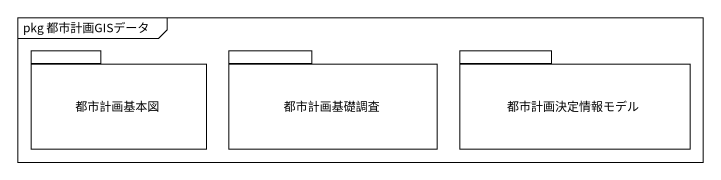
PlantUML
@startuml
mainframe pkg 都市計画GISデータ
package 都市計画基本図 #FFFFFF {
}
package 都市計画基礎調査 #FFFFFF {
}
package 都市計画決定情報モデル #FFFFFF {
}
@enduml
